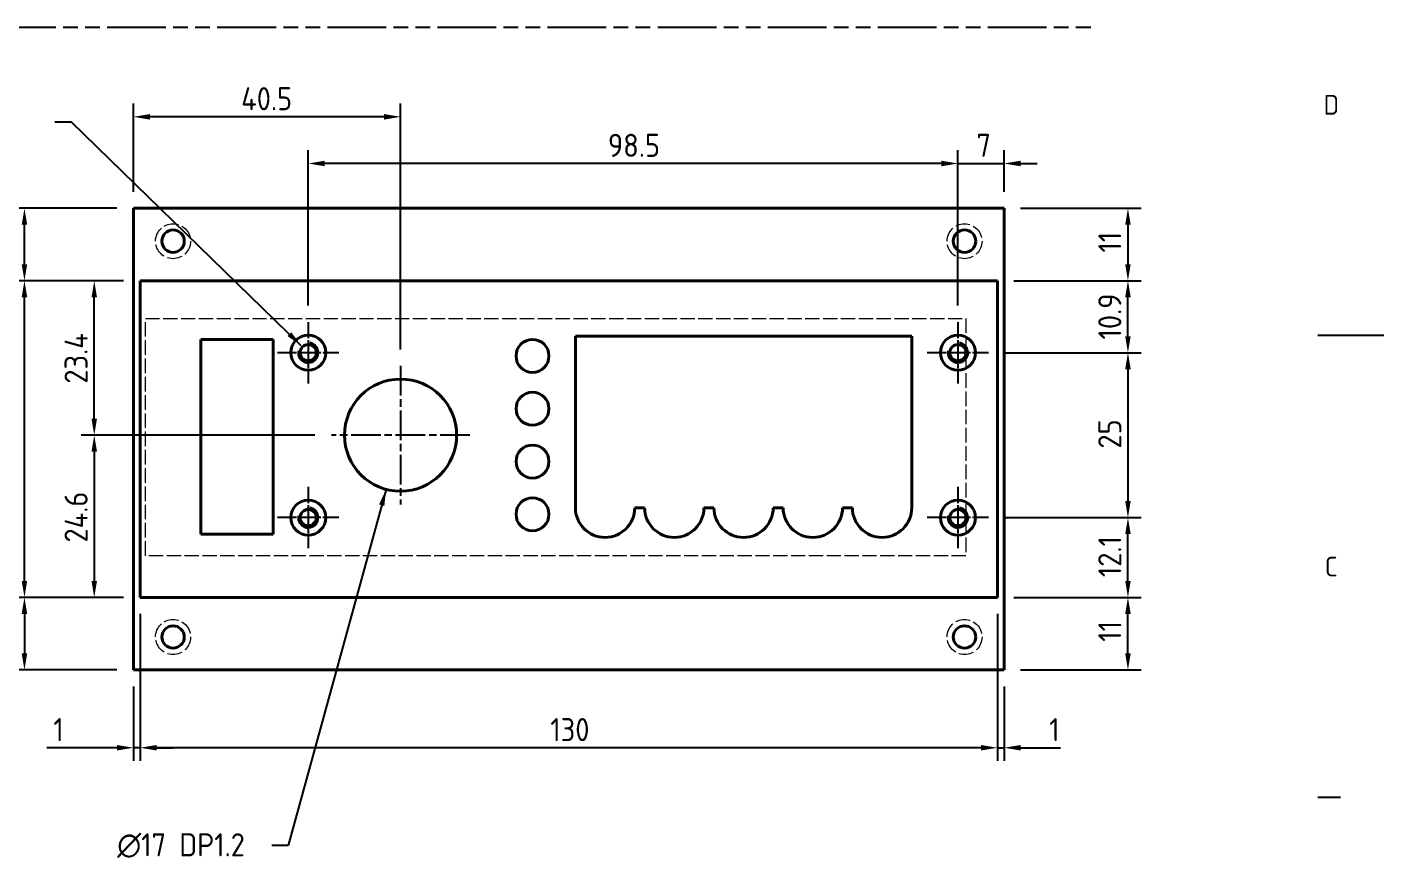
# Model space of a CAD drawing. Header units: millimetres. Extents: x 0 to 594, y 0 to 420.
# Drawn here: x 388.3 to 594, y 130.8 to 256.7 of the extents above; entities that cross this region are included whole.
import ezdxf

# ---------------------------------------------------------------- set-up
doc = ezdxf.new("R2010")
doc.units = ezdxf.units.MM
for name, pattern in [('CHAIN', [0.35429999999999995, 0.2362, -0.0295, 0.0591, -0.0295]), ('DASHED', [0.2067, 0.1654, -0.0413]), ('DOUBLE_DASH_CHAIN', [1.2403, 0.6614, -0.0827, 0.1654, -0.0827, 0.1654, -0.0827])]:
    doc.linetypes.add(name, pattern=pattern)
doc.layers.get('0').update_dxf_attribs({"color": 3, "lineweight": 25})
for name, color, linetype, lineweight in [('가려진 것(ISO)', 2, 'DASHED', 18), ('가시적인 것(ISO)', 3, 'Continuous', 40), ('가시적인 좁은 것(ISO)', 3, 'Continuous', 35), ('경계(ISO)', 7, 'Continuous', 25), ('기호(ISO)', 5, 'Continuous', 25), ('스케치 형상(ISO)', 3, 'Continuous', 25), ('중심 표식(ISO)', 1, 'Continuous', 25), ('치수(ISO)', 2, 'Continuous', 25)]:
    doc.layers.add(name, color=color, linetype=linetype, lineweight=lineweight)
doc.styles.add('문자 텍스트_PSTEK_POSCO', font='isocp.shx')
doc.styles.add('치수 텍스트_PSTEK_POSCO', font='isocp.shx')
doc.dimstyles.new('치수_PSTEK_POSCO', dxfattribs={"dimtxt": 3.5, "dimasz": 2.5, "dimexe": 2, "dimexo": 2.5, "dimgap": 1, "dimtad": 1, "dimrnd": 1e-08, "dimdsep": 46, "dimtxsty": '치수 텍스트_PSTEK_POSCO', "dimcen": 0.09, "dimdle": 10, "dimclrd": 7, "dimclre": 7, "dimclrt": 2, "dimadec": 1, "dimazin": 2, "dimtfac": 1, "dimtmove": 0, "dimatfit": 3, "dimfxl": 0, "dimtolj": 1, "dimlwd": -1, "dimlwe": -1, "dimarcsym": 0})
doc.dimstyles.new('치수_PSTEK_POSCO$7', dxfattribs={"dimtxt": 3.5, "dimasz": 2.5, "dimexe": 2, "dimexo": 2.5, "dimgap": 1, "dimtad": 1, "dimrnd": 1e-08, "dimdsep": 46, "dimtxsty": '치수 텍스트_PSTEK_POSCO', "dimcen": 0.09, "dimdle": 10, "dimclrd": 7, "dimclre": 7, "dimclrt": 2, "dimadec": 1, "dimazin": 2, "dimtfac": 1, "dimtmove": 0, "dimatfit": 3, "dimfxl": 0, "dimtolj": 1, "dimlwd": -1, "dimlwe": -1, "dimarcsym": 0})

# ---------------------------------------------------------------- blocks, each defined once
blk = doc.blocks.new('경계 Default Border')
at = {"layer": '경계(ISO)'}
blk.add_line((584.0000152587891, 140), (587.400016784668, 140), dxfattribs=at)
at = {"layer": '경계(ISO)', "flags": 128}
blk.add_lwpolyline([(594.0000152587891, 210), (584.0000152587891, 210)], dxfattribs=at)
at = {"layer": '경계(ISO)', "color": 2, "char_height": 3.00000011920929, "attachment_point": 7, "style": '문자 텍스트_PSTEK_POSCO'}
for s, insert in [('D', (584.8782702028949, 243.4713944559917)), ('C', (585.0445395201642, 173.4713944559917))]:
    blk.add_mtext(s, dxfattribs=dict(at, insert=insert))
blk = doc.blocks.new('*D44')
at = {"layer": 'Defpoints', "color": 0}
for p in [(376.5602517192181, 229.291002573468), (404.4215612023796, 229.291002573468), (404.4215612023796, 159.291002573468)]:
    blk.add_point(p, dxfattribs=at)
at = {"layer": '치수(ISO)', "color": 7}
for p, q in [((401.9215612023796, 229.291002573468), (374.5602517192181, 229.291002573468)), ((376.5602517192181, 161.791002573468), (376.5602517192181, 226.791002573468)), ((401.9215612023796, 159.291002573468), (374.5602517192181, 159.291002573468))]:
    blk.add_line(p, q, dxfattribs=at)
for points in [[(376.1435850525514, 226.791002573468), (376.9769183858848, 226.791002573468), (376.5602517192181, 229.291002573468)], [(376.1435850525514, 161.791002573468), (376.9769183858848, 161.791002573468), (376.5602517192181, 159.291002573468)]]:
    blk.add_solid(points, dxfattribs=at)
at = {"layer": '치수(ISO)', "color": 2, "insert": (373.8102517192181, 192.3646246207121), "char_height": 3.5, "attachment_point": 4, "rotation": 90, "style": '치수 텍스트_PSTEK_POSCO'}
blk.add_mtext('\\A1;70', dxfattribs=at)
blk = doc.blocks.new('*D45')
at = {"layer": 'Defpoints', "color": 0}
for p in [(387.8930335383789, 218.291002573468), (405.4215612023803, 218.291002573468), (405.4215612023803, 170.291002573468)]:
    blk.add_point(p, dxfattribs=at)
at = {"layer": '치수(ISO)', "color": 7}
for p, q in [((402.9215612023803, 218.291002573468), (385.8930335383789, 218.291002573468)), ((387.8930335383789, 172.791002573468), (387.8930335383789, 215.791002573468)), ((402.9215612023803, 170.291002573468), (385.8930335383789, 170.291002573468))]:
    blk.add_line(p, q, dxfattribs=at)
for points in [[(387.4763668717122, 215.791002573468), (388.3097002050455, 215.791002573468), (387.8930335383789, 218.291002573468)], [(387.4763668717122, 172.791002573468), (388.3097002050455, 172.791002573468), (387.8930335383789, 170.291002573468)]]:
    blk.add_solid(points, dxfattribs=at)
at = {"layer": '치수(ISO)', "color": 2, "insert": (385.1430335383788, 192.191002573468), "char_height": 3.5, "attachment_point": 4, "rotation": 90, "style": '치수 텍스트_PSTEK_POSCO'}
blk.add_mtext('\\A1;48', dxfattribs=at)
blk = doc.blocks.new('*D51')
at = {"layer": 'Defpoints', "color": 0}
for p in [(387.8930335383789, 229.291002573468), (404.4215612023796, 229.291002573468), (405.4215612023803, 218.291002573468)]:
    blk.add_point(p, dxfattribs=at)
at = {"layer": '치수(ISO)', "color": 7}
for p, q in [((401.9215612023796, 229.291002573468), (385.8930335383789, 229.291002573468)), ((387.8930335383789, 220.791002573468), (387.8930335383789, 226.791002573468)), ((402.9215612023803, 218.291002573468), (385.8930335383789, 218.291002573468))]:
    blk.add_line(p, q, dxfattribs=at)
for points in [[(387.4763668717122, 226.791002573468), (388.3097002050455, 226.791002573468), (387.8930335383789, 229.291002573468)], [(387.4763668717122, 220.791002573468), (388.3097002050455, 220.791002573468), (387.8930335383789, 218.291002573468)]]:
    blk.add_solid(points, dxfattribs=at)
at = {"layer": '치수(ISO)', "color": 2, "insert": (385.1430335383788, 222.566002573468), "char_height": 3.5, "attachment_point": 4, "rotation": 90, "style": '치수 텍스트_PSTEK_POSCO'}
blk.add_mtext('\\A1;11', dxfattribs=at)
blk = doc.blocks.new('*D52')
at = {"layer": 'Defpoints', "color": 0}
for p in [(405.4215612023803, 170.291002573468), (387.8930335383789, 159.291002573468), (404.4215612023796, 159.291002573468)]:
    blk.add_point(p, dxfattribs=at)
at = {"layer": '치수(ISO)', "color": 7}
for p, q in [((402.9215612023803, 170.291002573468), (385.8930335383789, 170.291002573468)), ((387.8930335383789, 167.791002573468), (387.8930335383789, 161.791002573468)), ((401.9215612023796, 159.291002573468), (385.8930335383789, 159.291002573468))]:
    blk.add_line(p, q, dxfattribs=at)
for points in [[(387.4763668717122, 167.791002573468), (388.3097002050455, 167.791002573468), (387.8930335383789, 170.291002573468)], [(387.4763668717122, 161.791002573468), (388.3097002050455, 161.791002573468), (387.8930335383789, 159.291002573468)]]:
    blk.add_solid(points, dxfattribs=at)
at = {"layer": '치수(ISO)', "color": 2, "insert": (385.1430335383788, 163.566002573468), "char_height": 3.5, "attachment_point": 4, "rotation": 90, "style": '치수 텍스트_PSTEK_POSCO'}
blk.add_mtext('\\A1;11', dxfattribs=at)
blk = doc.blocks.new('*D53')
at = {"layer": 'Defpoints', "color": 0}
for p in [(405.4215612023803, 170.291002573468), (404.4215612023796, 159.291002573468), (405.4215612023803, 147.4996383474725)]:
    blk.add_point(p, dxfattribs=at)
at = {"layer": '치수(ISO)', "color": 7}
for p, q in [((405.4215612023803, 167.791002573468), (405.4215612023803, 145.4996383474725)), ((404.4215612023796, 156.791002573468), (404.4215612023796, 145.4996383474725)), ((401.9215612023796, 147.4996383474725), (391.2742427875592, 147.4996383474725)), ((405.4215612023803, 147.4996383474725), (404.4215612023796, 147.4996383474725)), ((407.9215612023803, 147.4996383474725), (410.4215612023803, 147.4996383474725))]:
    blk.add_line(p, q, dxfattribs=at)
for points in [[(401.9215612023796, 147.9163050141391), (401.9215612023796, 147.0829716808058), (404.4215612023796, 147.4996383474725)], [(407.9215612023803, 147.9163050141391), (407.9215612023803, 147.0829716808058), (405.4215612023803, 147.4996383474725)]]:
    blk.add_solid(points, dxfattribs=at)
at = {"layer": '치수(ISO)', "color": 2, "insert": (392.2742427875592, 150.2496383474725), "char_height": 3.5, "attachment_point": 4, "style": '치수 텍스트_PSTEK_POSCO'}
blk.add_mtext('\\A1;1', dxfattribs=at)
blk = doc.blocks.new('*D54')
at = {"layer": 'Defpoints', "color": 0}
for p in [(405.4215612023803, 170.291002573468), (535.4215612023803, 170.291002573468), (405.4215612023803, 147.4996383474725)]:
    blk.add_point(p, dxfattribs=at)
at = {"layer": '치수(ISO)', "color": 7}
for p, q in [((405.4215612023803, 167.791002573468), (405.4215612023803, 145.4996383474725)), ((535.4215612023803, 167.791002573468), (535.4215612023803, 145.4996383474725)), ((532.9215612023803, 147.4996383474725), (407.9215612023803, 147.4996383474725))]:
    blk.add_line(p, q, dxfattribs=at)
for points in [[(407.9215612023803, 147.9163050141391), (407.9215612023803, 147.0829716808058), (405.4215612023803, 147.4996383474725)], [(532.9215612023803, 147.9163050141391), (532.9215612023803, 147.0829716808058), (535.4215612023803, 147.4996383474725)]]:
    blk.add_solid(points, dxfattribs=at)
at = {"layer": '치수(ISO)', "color": 2, "insert": (467.6201832496244, 150.2496383474725), "char_height": 3.5, "attachment_point": 4, "style": '치수 텍스트_PSTEK_POSCO'}
blk.add_mtext('\\A1;130', dxfattribs=at)
blk = doc.blocks.new('*D55')
at = {"layer": 'Defpoints', "color": 0}
for p in [(535.4215612023803, 170.291002573468), (536.4215612023796, 159.291002573468), (536.4215612023796, 147.4996383474725)]:
    blk.add_point(p, dxfattribs=at)
at = {"layer": '치수(ISO)', "color": 7}
for p, q in [((535.4215612023803, 167.791002573468), (535.4215612023803, 145.4996383474725)), ((536.4215612023796, 156.791002573468), (536.4215612023796, 145.4996383474725)), ((532.9215612023803, 147.4996383474725), (530.4215612023803, 147.4996383474725)), ((535.4215612023803, 147.4996383474725), (536.4215612023796, 147.4996383474725)), ((538.9215612023796, 147.4996383474725), (544.9674041826952, 147.4996383474725))]:
    blk.add_line(p, q, dxfattribs=at)
for points in [[(532.9215612023803, 147.9163050141391), (532.9215612023803, 147.0829716808058), (535.4215612023803, 147.4996383474725)], [(538.9215612023796, 147.9163050141391), (538.9215612023796, 147.0829716808058), (536.4215612023796, 147.4996383474725)]]:
    blk.add_solid(points, dxfattribs=at)
at = {"layer": '치수(ISO)', "color": 2, "insert": (543.2674041826951, 150.2496383474725), "char_height": 3.5, "attachment_point": 4, "style": '치수 텍스트_PSTEK_POSCO'}
blk.add_mtext('\\A1;1', dxfattribs=at)
blk = doc.blocks.new('*D56')
at = {"layer": 'Defpoints', "color": 0}
for p in [(534.0715612023871, 207.391002573468), (534.0715612023871, 182.391002573468), (555.1977881583741, 182.391002573468)]:
    blk.add_point(p, dxfattribs=at)
at = {"layer": '치수(ISO)', "color": 7}
for p, q in [((536.5715612023871, 207.391002573468), (557.1977881583741, 207.391002573468)), ((555.1977881583741, 204.891002573468), (555.1977881583741, 184.891002573468)), ((536.5715612023871, 182.391002573468), (557.1977881583741, 182.391002573468))]:
    blk.add_line(p, q, dxfattribs=at)
for points in [[(554.7811214917075, 204.891002573468), (555.6144548250408, 204.891002573468), (555.1977881583741, 207.391002573468)], [(554.7811214917075, 184.891002573468), (555.6144548250408, 184.891002573468), (555.1977881583741, 182.391002573468)]]:
    blk.add_solid(points, dxfattribs=at)
at = {"layer": '치수(ISO)', "color": 2, "insert": (552.4474436701852, 192.8490762236747), "char_height": 3.5, "attachment_point": 4, "rotation": 90, "style": '치수 텍스트_PSTEK_POSCO'}
blk.add_mtext('\\A1;25', dxfattribs=at)
blk = doc.blocks.new('*D57')
at = {"layer": 'Defpoints', "color": 0}
for p in [(430.9215612023871, 236.0702261988586), (430.9215612023871, 212.041002573468), (529.421561202387, 212.041002573468)]:
    blk.add_point(p, dxfattribs=at)
at = {"layer": '치수(ISO)', "color": 7}
for p, q in [((430.9215612023871, 214.541002573468), (430.9215612023871, 238.0702261988586)), ((529.421561202387, 214.541002573468), (529.421561202387, 238.0702261988586)), ((526.921561202387, 236.0702261988586), (433.4215612023871, 236.0702261988586))]:
    blk.add_line(p, q, dxfattribs=at)
for points in [[(433.4215612023871, 236.4868928655253), (433.4215612023871, 235.653559532192), (430.9215612023871, 236.0702261988586)], [(526.921561202387, 236.4868928655253), (526.921561202387, 235.653559532192), (529.421561202387, 236.0702261988586)]]:
    blk.add_solid(points, dxfattribs=at)
at = {"layer": '치수(ISO)', "color": 2, "insert": (476.3515864555565, 238.8202261988586), "char_height": 3.5, "attachment_point": 4, "style": '치수 텍스트_PSTEK_POSCO'}
blk.add_mtext('\\A1;98.5', dxfattribs=at)
blk = doc.blocks.new('*D58')
at = {"layer": 'Defpoints', "color": 0}
for p in [(536.4215612023796, 236.0702261988586), (536.4215612023796, 229.291002573468), (529.421561202387, 212.041002573468)]:
    blk.add_point(p, dxfattribs=at)
at = {"layer": '치수(ISO)', "color": 7}
for p, q in [((529.421561202387, 214.541002573468), (529.421561202387, 238.0702261988586)), ((536.4215612023796, 231.791002573468), (536.4215612023796, 238.0702261988586)), ((526.921561202387, 236.0702261988586), (524.421561202387, 236.0702261988586)), ((529.421561202387, 236.0702261988586), (536.4215612023796, 236.0702261988586)), ((538.9215612023796, 236.0702261988586), (541.4215612023796, 236.0702261988586))]:
    blk.add_line(p, q, dxfattribs=at)
for points in [[(526.921561202387, 236.4868928655253), (526.921561202387, 235.653559532192), (529.421561202387, 236.0702261988586)], [(538.9215612023796, 236.4868928655253), (538.9215612023796, 235.653559532192), (536.4215612023796, 236.0702261988586)]]:
    blk.add_solid(points, dxfattribs=at)
at = {"layer": '치수(ISO)', "color": 2, "insert": (532.2215612023833, 238.8202261988586), "char_height": 3.5, "attachment_point": 4, "style": '치수 텍스트_PSTEK_POSCO'}
blk.add_mtext('\\A1;7', dxfattribs=at)
blk = doc.blocks.new('*D59')
at = {"layer": 'Defpoints', "color": 0}
for p in [(398.474917936984, 218.291002573468), (405.4215612023803, 218.291002573468), (434.4215612023804, 194.891002573468)]:
    blk.add_point(p, dxfattribs=at)
at = {"layer": '치수(ISO)', "color": 7}
for p, q in [((402.9215612023803, 218.291002573468), (396.474917936984, 218.291002573468)), ((398.474917936984, 197.391002573468), (398.474917936984, 215.791002573468)), ((431.9215612023804, 194.891002573468), (396.474917936984, 194.891002573468))]:
    blk.add_line(p, q, dxfattribs=at)
for points in [[(398.0582512703173, 215.791002573468), (398.8915846036507, 215.791002573468), (398.474917936984, 218.291002573468)], [(398.0582512703173, 197.391002573468), (398.8915846036507, 197.391002573468), (398.474917936984, 194.891002573468)]]:
    blk.add_solid(points, dxfattribs=at)
at = {"layer": '치수(ISO)', "color": 2, "insert": (395.724573448795, 202.6965635970901), "char_height": 3.5, "attachment_point": 4, "rotation": 90, "style": '치수 텍스트_PSTEK_POSCO'}
blk.add_mtext('\\A1;23.4', dxfattribs=at)
blk = doc.blocks.new('*D60')
at = {"layer": 'Defpoints', "color": 0}
for p in [(404.4215612023796, 243.1436128187403), (404.4215612023796, 229.291002573468), (444.9215612023804, 205.391002573468)]:
    blk.add_point(p, dxfattribs=at)
at = {"layer": '치수(ISO)', "color": 7}
for p, q in [((404.4215612023796, 231.791002573468), (404.4215612023796, 245.1436128187403)), ((444.9215612023804, 207.891002573468), (444.9215612023804, 245.1436128187403)), ((442.4215612023804, 243.1436128187403), (406.9215612023796, 243.1436128187403))]:
    blk.add_line(p, q, dxfattribs=at)
for points in [[(406.9215612023796, 243.5602794854069), (406.9215612023796, 242.7269461520736), (404.4215612023796, 243.1436128187403)], [(442.4215612023804, 243.5602794854069), (442.4215612023804, 242.7269461520736), (444.9215612023804, 243.1436128187403)]]:
    blk.add_solid(points, dxfattribs=at)
at = {"layer": '치수(ISO)', "color": 2, "insert": (420.7490738289648, 245.8936128187403), "char_height": 3.5, "attachment_point": 4, "style": '치수 텍스트_PSTEK_POSCO'}
blk.add_mtext('\\A1;40.5', dxfattribs=at)
blk = doc.blocks.new('*D61')
at = {"layer": 'Defpoints', "color": 0}
for p in [(535.4215612023803, 218.2910025734681), (555.1977881583741, 218.2910025734681), (534.0715612023871, 207.391002573468)]:
    blk.add_point(p, dxfattribs=at)
at = {"layer": '치수(ISO)', "color": 7}
for p, q in [((537.9215612023803, 218.2910025734681), (557.1977881583741, 218.2910025734681)), ((555.1977881583741, 209.891002573468), (555.1977881583741, 215.7910025734681)), ((536.5715612023871, 207.391002573468), (557.1977881583741, 207.391002573468))]:
    blk.add_line(p, q, dxfattribs=at)
for points in [[(554.7811214917075, 215.7910025734681), (555.6144548250408, 215.7910025734681), (555.1977881583741, 218.2910025734681)], [(554.7811214917075, 209.891002573468), (555.6144548250408, 209.891002573468), (555.1977881583741, 207.391002573468)]]:
    blk.add_solid(points, dxfattribs=at)
at = {"layer": '치수(ISO)', "color": 2, "insert": (552.4477881583741, 209.390713985215), "char_height": 3.5, "attachment_point": 4, "rotation": 90, "style": '치수 텍스트_PSTEK_POSCO'}
blk.add_mtext('\\A1;10.9', dxfattribs=at)
blk = doc.blocks.new('*D62')
at = {"layer": 'Defpoints', "color": 0}
for p in [(534.0715612023871, 182.391002573468), (555.1977881583741, 182.391002573468), (535.4215612023803, 170.291002573468)]:
    blk.add_point(p, dxfattribs=at)
at = {"layer": '치수(ISO)', "color": 7}
for p, q in [((536.5715612023871, 182.391002573468), (557.1977881583741, 182.391002573468)), ((555.1977881583741, 172.791002573468), (555.1977881583741, 179.891002573468)), ((537.9215612023803, 170.291002573468), (557.1977881583741, 170.291002573468))]:
    blk.add_line(p, q, dxfattribs=at)
for points in [[(554.7811214917075, 179.891002573468), (555.6144548250408, 179.891002573468), (555.1977881583741, 182.391002573468)], [(554.7811214917075, 172.791002573468), (555.6144548250408, 172.791002573468), (555.1977881583741, 170.291002573468)]]:
    blk.add_solid(points, dxfattribs=at)
at = {"layer": '치수(ISO)', "color": 2, "insert": (552.4474436701852, 173.366002573468), "char_height": 3.5, "attachment_point": 4, "rotation": 90, "style": '치수 텍스트_PSTEK_POSCO'}
blk.add_mtext('\\A1;12.1', dxfattribs=at)
blk = doc.blocks.new('*D63')
at = {"layer": 'Defpoints', "color": 0}
for p in [(536.4215612023796, 229.291002573468), (535.4215612023803, 218.2910025734681), (555.1977881583741, 218.2910025734681)]:
    blk.add_point(p, dxfattribs=at)
at = {"layer": '치수(ISO)', "color": 7}
for p, q in [((538.9215612023796, 229.291002573468), (557.1977881583741, 229.291002573468)), ((555.1977881583741, 226.791002573468), (555.1977881583741, 220.7910025734681)), ((537.9215612023803, 218.2910025734681), (557.1977881583741, 218.2910025734681))]:
    blk.add_line(p, q, dxfattribs=at)
for points in [[(554.7811214917075, 226.791002573468), (555.6144548250408, 226.791002573468), (555.1977881583741, 229.291002573468)], [(554.7811214917075, 220.7910025734681), (555.6144548250408, 220.7910025734681), (555.1977881583741, 218.2910025734681)]]:
    blk.add_solid(points, dxfattribs=at)
at = {"layer": '치수(ISO)', "color": 2, "insert": (552.4477881583741, 222.5660025734681), "char_height": 3.5, "attachment_point": 4, "rotation": 90, "style": '치수 텍스트_PSTEK_POSCO'}
blk.add_mtext('\\A1;11', dxfattribs=at)
blk = doc.blocks.new('*D64')
at = {"layer": 'Defpoints', "color": 0}
for p in [(535.4215612023803, 170.291002573468), (555.1977881583741, 170.291002573468), (536.4215612023796, 159.291002573468)]:
    blk.add_point(p, dxfattribs=at)
at = {"layer": '치수(ISO)', "color": 7}
for p, q in [((537.9215612023803, 170.291002573468), (557.1977881583741, 170.291002573468)), ((555.1977881583741, 161.791002573468), (555.1977881583741, 167.791002573468)), ((538.9215612023796, 159.291002573468), (557.1977881583741, 159.291002573468))]:
    blk.add_line(p, q, dxfattribs=at)
for points in [[(554.7811214917075, 167.791002573468), (555.6144548250408, 167.791002573468), (555.1977881583741, 170.291002573468)], [(554.7811214917075, 161.791002573468), (555.6144548250408, 161.791002573468), (555.1977881583741, 159.291002573468)]]:
    blk.add_solid(points, dxfattribs=at)
at = {"layer": '치수(ISO)', "color": 2, "insert": (552.4477881583741, 163.566002573468), "char_height": 3.5, "attachment_point": 4, "rotation": 90, "style": '치수 텍스트_PSTEK_POSCO'}
blk.add_mtext('\\A1;11', dxfattribs=at)
blk = doc.blocks.new('*D65')
at = {"layer": 'Defpoints', "color": 0}
for p in [(434.4215612023804, 194.891002573468), (398.474917936984, 170.291002573468), (405.4215612023803, 170.291002573468)]:
    blk.add_point(p, dxfattribs=at)
at = {"layer": '치수(ISO)', "color": 7}
for p, q in [((431.9215612023804, 194.891002573468), (396.474917936984, 194.891002573468)), ((398.474917936984, 192.391002573468), (398.474917936984, 172.791002573468)), ((402.9215612023803, 170.291002573468), (396.474917936984, 170.291002573468))]:
    blk.add_line(p, q, dxfattribs=at)
for points in [[(398.0582512703173, 192.391002573468), (398.8915846036507, 192.391002573468), (398.474917936984, 194.891002573468)], [(398.0582512703173, 172.791002573468), (398.8915846036507, 172.791002573468), (398.474917936984, 170.291002573468)]]:
    blk.add_solid(points, dxfattribs=at)
at = {"layer": '치수(ISO)', "color": 2, "insert": (395.724573448795, 178.609752573468), "char_height": 3.5, "attachment_point": 4, "rotation": 90, "style": '치수 텍스트_PSTEK_POSCO'}
blk.add_mtext('\\A1;24.6', dxfattribs=at)

msp = doc.modelspace()

# ---------------------------------------------------------------- linework, layer by layer
at = {"layer": '가려진 것(ISO)', "ltscale": 13.39734268188477}
for p, q in [((406.2215612023796, 176.591002573468), (406.2215612023796, 212.591002573468)), ((530.6215612023797, 212.591002573468), (530.6215612023796, 176.591002573468))]:
    msp.add_line(p, q, dxfattribs=at)
at = {"layer": '가려진 것(ISO)', "ltscale": 13.0834436416626}
for p, q in [((406.2215612023796, 212.591002573468), (530.6215612023797, 212.591002573468)), ((530.6215612023796, 176.591002573468), (406.2215612023796, 176.591002573468))]:
    msp.add_line(p, q, dxfattribs=at)
at = {"layer": '가려진 것(ISO)', "ltscale": 13.42560958862305}
for centre in [(410.4215612023791, 224.291002573468), (530.421561202379, 224.291002573468), (410.421561202379, 164.291002573468), (530.421561202379, 164.291002573468)]:
    msp.add_circle(centre, 2.65, dxfattribs=at)
at = {"layer": '가시적인 것(ISO)'}
for p, q in [((404.4215612023796, 229.291002573468), (536.4215612023796, 229.291002573468)), ((404.4215612023796, 159.291002573468), (404.4215612023796, 229.291002573468)), ((536.4215612023796, 229.291002573468), (536.4215612023796, 159.291002573468)), ((405.4215612023803, 170.291002573468), (405.4215612023803, 218.291002573468)), ((405.4215612023803, 218.291002573468), (535.4215612023803, 218.2910025734681)), ((535.4215612023803, 218.2910025734681), (535.4215612023803, 170.291002573468)), ((471.4215612023804, 183.891002573468), (471.4215612023804, 209.891002573468)), ((471.4215612023804, 209.891002573468), (522.4215612023804, 209.891002573468)), ((522.4215612023804, 209.891002573468), (522.4215612023804, 183.891002573468)), ((414.6215612023803, 179.891002573468), (414.6215612023803, 209.391002573468)), ((414.6215612023803, 209.391002573468), (425.6215612023803, 209.391002573468)), ((425.6215612023803, 209.391002573468), (425.6215612023803, 179.891002573468)), ((481.9215612023803, 183.891002573468), (480.4215612023803, 183.891002573468)), ((492.4215612023804, 183.891002573468), (490.9215612023804, 183.891002573468)), ((502.9215612023803, 183.891002573468), (501.4215612023804, 183.891002573468)), ((513.4215612023803, 183.891002573468), (511.9215612023803, 183.891002573468)), ((425.6215612023803, 179.891002573468), (414.6215612023803, 179.891002573468)), ((535.4215612023803, 170.291002573468), (405.4215612023803, 170.291002573468)), ((536.4215612023796, 159.291002573468), (404.4215612023796, 159.291002573468))]:
    msp.add_line(p, q, dxfattribs=at)
for centre, radius in [((410.4215612023796, 224.291002573468), 1.7), ((530.4215612023796, 224.291002573468), 1.7), ((430.9215612023871, 207.391002573468), 2.65), ((529.421561202387, 207.391002573468), 2.65), ((430.9215612023871, 207.391002573468), 1.2295), ((464.9215612023804, 206.891002573468), 2.5), ((529.421561202387, 207.391002573468), 1.2295), ((444.9215612023804, 194.891002573468), 8.5), ((464.9215612023804, 198.891002573468), 2.5), ((464.9215612023804, 190.891002573468), 2.5), ((464.9215612023804, 182.891002573468), 2.5), ((430.9215612023871, 182.391002573468), 2.65), ((430.9215612023871, 182.391002573468), 1.2295), ((529.421561202387, 182.391002573468), 2.65), ((529.421561202387, 182.391002573468), 1.2295), ((410.4215612023796, 164.291002573468), 1.7), ((530.4215612023796, 164.291002573468), 1.7)]:
    msp.add_circle(centre, radius, dxfattribs=at)
for centre, radius in [((475.9215612023803, 183.891002573468), 4.5), ((486.4215612023804, 183.891002573468), 4.5), ((496.9215612023803, 183.891002573468), 4.499999999999997), ((507.4215612023804, 183.891002573468), 4.500000000000002), ((517.9215612023803, 183.891002573468), 4.500000000000002)]:
    msp.add_arc(centre, radius, 180, 0, dxfattribs=at)
at = {"layer": '가시적인 좁은 것(ISO)'}
for centre, radius, start in [((430.9215612023871, 207.3910025734681), 1.499999999999994, 170.0000000000029), ((529.421561202387, 207.391002573468), 1.499999999999995, 170.0000000000015), ((430.9215612023871, 182.3910025734681), 1.499999999999994, 170.0000000000029), ((529.421561202387, 182.391002573468), 1.499999999999999, 170.0000000000015)]:
    msp.add_arc(centre, radius, start, 79.99999999995175, dxfattribs=at)
at = {"layer": '스케치 형상(ISO)', "color": 6, "linetype": 'DOUBLE_DASH_CHAIN', "ltscale": 13.45700359344482}
msp.add_line((333.6815576849932, 256.7415083480514), (550.6609310774625, 256.7415083480514), dxfattribs=at)
at = {"layer": '중심 표식(ISO)', "linetype": 'CHAIN', "ltscale": 10.33412933349609}
for p, q in [((430.9215612023871, 212.041002573468), (430.9215612023871, 202.741002573468)), ((529.421561202387, 212.041002573468), (529.421561202387, 202.741002573468)), ((435.5715612023871, 207.391002573468), (426.271561202387, 207.391002573468)), ((534.0715612023871, 207.391002573468), (524.771561202387, 207.391002573468)), ((430.9215612023871, 187.041002573468), (430.9215612023871, 177.741002573468)), ((529.421561202387, 187.041002573468), (529.421561202387, 177.741002573468)), ((435.5715612023871, 182.391002573468), (426.271561202387, 182.391002573468)), ((534.0715612023871, 182.391002573468), (524.771561202387, 182.391002573468))]:
    msp.add_line(p, q, dxfattribs=at)
at = {"layer": '중심 표식(ISO)', "linetype": 'CHAIN', "ltscale": 19.05165100097656}
for p, q in [((444.9215612023804, 205.391002573468), (444.9215612023804, 184.391002573468)), ((455.4215612023803, 194.891002573468), (434.4215612023804, 194.891002573468))]:
    msp.add_line(p, q, dxfattribs=at)

# ---------------------------------------------------------------- block references
msp.add_blockref('경계 Default Border', (0, 0))

# ---------------------------------------------------------------- texts
at = {"layer": '기호(ISO)', "color": 2, "insert": (401.9643976125101, 132.6724940830026), "char_height": 3.499999940395355, "width": 22.42441614270213, "attachment_point": 4, "line_spacing_factor": 0.612500011920929, "style": '치수 텍스트_PSTEK_POSCO'}
msp.add_mtext('{\\fAIGDT|b0|i0;\\H3.5000;n\\fisocp|b0|i0;\\H3.5000;17 DP1.2}', dxfattribs=at)

# ---------------------------------------------------------------- dimensions: what is measured, and where the dimension line sits
at = {"layer": '치수(ISO)', "color": 7}
for base, p1, p2, angle, override, picture, middle in [((404.4215612023796, 243.1436128187403), (444.9215612023804, 205.391002573468), (404.4215612023796, 229.291002573468), 180, {"dimdec": 2, "dimtp": 0, "dimtm": -0, "dimtdec": 2, "dimtofl": 0, "dimatfit": 1}, '*D60', (424.67156120238, 243.1436128187403)), ((430.9215612023871, 236.0702261988586), (529.421561202387, 212.041002573468), (430.9215612023871, 212.041002573468), 180, {"dimdec": 2, "dimtp": 0, "dimtm": -0, "dimtdec": 2, "dimtofl": 0, "dimatfit": 1}, '*D57', (480.1715612023871, 236.0702261988586)), ((536.4215612023796, 236.0702261988586), (529.421561202387, 212.041002573468), (536.4215612023796, 229.291002573468), 180, {"dimdec": 2, "dimtp": 0, "dimtm": -0, "dimtdec": 2, "dimtofl": 1, "dimatfit": 1}, '*D58', (532.9215612023834, 236.0702261988586)), ((376.5602517192181, 229.291002573468), (404.4215612023796, 159.291002573468), (404.4215612023796, 229.291002573468), 90, {"dimdec": 2, "dimtp": 0, "dimtm": -0, "dimtdec": 2, "dimtofl": 0, "dimatfit": 1}, '*D44', (376.5602517192181, 194.291002573468)), ((387.8930335383789, 229.291002573468), (405.4215612023803, 218.291002573468), (404.4215612023796, 229.291002573468), 270, {"dimdec": 2, "dimtp": 0, "dimtm": -0, "dimtdec": 2, "dimtofl": 0, "dimatfit": 1}, '*D51', (387.8930335383788, 223.791002573468)), ((555.1977881583741, 218.2910025734681), (536.4215612023796, 229.291002573468), (535.4215612023803, 218.2910025734681), 270, {"dimdec": 2, "dimtp": 0, "dimtm": -0, "dimtdec": 2, "dimtofl": 0, "dimatfit": 1}, '*D63', (555.1977881583741, 223.7910025734681)), ((387.8930335383789, 218.291002573468), (405.4215612023803, 170.291002573468), (405.4215612023803, 218.291002573468), 90, {"dimdec": 2, "dimtp": 0, "dimtm": -0, "dimtdec": 2, "dimtofl": 0, "dimatfit": 1}, '*D45', (387.8930335383788, 194.291002573468)), ((398.474917936984, 218.291002573468), (434.4215612023804, 194.891002573468), (405.4215612023803, 218.291002573468), 90, {"dimdec": 2, "dimtp": 0, "dimtm": -0, "dimtdec": 2, "dimtofl": 0, "dimatfit": 1}, '*D59', (398.474917936984, 206.591002573468)), ((555.1977881583741, 218.2910025734681), (534.0715612023871, 207.391002573468), (535.4215612023803, 218.2910025734681), 90, {"dimdec": 2, "dimtp": 0, "dimtm": -0, "dimtdec": 2, "dimtofl": 0, "dimatfit": 1}, '*D61', (555.1977881583741, 212.841002573468)), ((555.1977881583741, 182.391002573468), (534.0715612023871, 207.391002573468), (534.0715612023871, 182.391002573468), 90, {"dimdec": 2, "dimtp": 0, "dimtm": -0, "dimtdec": 2, "dimtofl": 0, "dimatfit": 1}, '*D56', (555.1977881583741, 194.891002573468)), ((398.474917936984, 170.291002573468), (434.4215612023804, 194.891002573468), (405.4215612023803, 170.291002573468), 90, {"dimdec": 2, "dimtp": 0, "dimtm": -0, "dimtdec": 2, "dimtofl": 0, "dimatfit": 1}, '*D65', (398.474917936984, 182.591002573468)), ((555.1977881583741, 182.391002573468), (535.4215612023803, 170.291002573468), (534.0715612023871, 182.391002573468), 90, {"dimdec": 2, "dimtp": 0, "dimtm": -0, "dimtdec": 2, "dimtofl": 0, "dimatfit": 1}, '*D62', (555.1977881583741, 176.341002573468)), ((387.8930335383789, 159.291002573468), (405.4215612023803, 170.291002573468), (404.4215612023796, 159.291002573468), 90, {"dimdec": 2, "dimtp": 0, "dimtm": -0, "dimtdec": 2, "dimtofl": 0, "dimatfit": 1}, '*D52', (387.8930335383788, 164.791002573468)), ((405.4215612023803, 147.4996383474725), (535.4215612023803, 170.291002573468), (405.4215612023803, 170.291002573468), 180, {"dimdec": 2, "dimtp": 0, "dimtm": -0, "dimtdec": 2, "dimtofl": 0, "dimatfit": 1}, '*D54', (470.4215612023803, 147.4996383474725)), ((536.4215612023796, 147.4996383474725), (535.4215612023803, 170.291002573468), (536.4215612023796, 159.291002573468), 180, {"dimdec": 2, "dimtp": 0, "dimtm": -0, "dimtdec": 2, "dimtofl": 1, "dimatfit": 1}, '*D55', (543.6174041826952, 147.4996383474725)), ((555.1977881583741, 170.291002573468), (536.4215612023796, 159.291002573468), (535.4215612023803, 170.291002573468), 90, {"dimdec": 2, "dimtp": 0, "dimtm": -0, "dimtdec": 2, "dimtofl": 0, "dimatfit": 1}, '*D64', (555.1977881583741, 164.791002573468))]:
    dim = msp.add_linear_dim(base=base, p1=p1, p2=p2, angle=angle, dimstyle='치수_PSTEK_POSCO', override=override, dxfattribs=at)
    dim.commit()
    dim.dimension.update_dxf_attribs({"geometry": picture, "text_midpoint": middle, "dimtype": 160})
dim = msp.add_linear_dim(base=(405.4215612023803, 147.4996383474725), p1=(404.4215612023796, 159.291002573468), p2=(405.4215612023803, 170.291002573468), dimstyle='치수_PSTEK_POSCO', override={"dimdec": 2, "dimtp": 0, "dimtm": -0, "dimtdec": 2, "dimtofl": 1, "dimatfit": 1}, dxfattribs=at)
dim.commit()
dim.dimension.update_dxf_attribs({"geometry": '*D53', "text_midpoint": (392.6242427875592, 147.4996383474725), "dimtype": 160})

# ---------------------------------------------------------------- leaders
at = {"layer": '기호(ISO)', "color": 7, "annotation_type": 0, "has_hookline": 1, "hookline_direction": 1}
for points, text_width in [([(429.8609010306071, 208.4516627452477), (395.0122935312299, 242.3316567889227), (392.5122935312299, 242.3316567889227)], 43.04999926686289), ([(442.7215993190069, 186.6806330500115), (427.8888137552123, 132.6724940830026), (425.3888137552123, 132.6724940830026)], 21.48891616525361)]:
    msp.add_leader(points, dimstyle='치수_PSTEK_POSCO$7', override={"dimtad": 0}, dxfattribs=dict(at, text_width=text_width))

doc.saveas('drawing.dxf')
